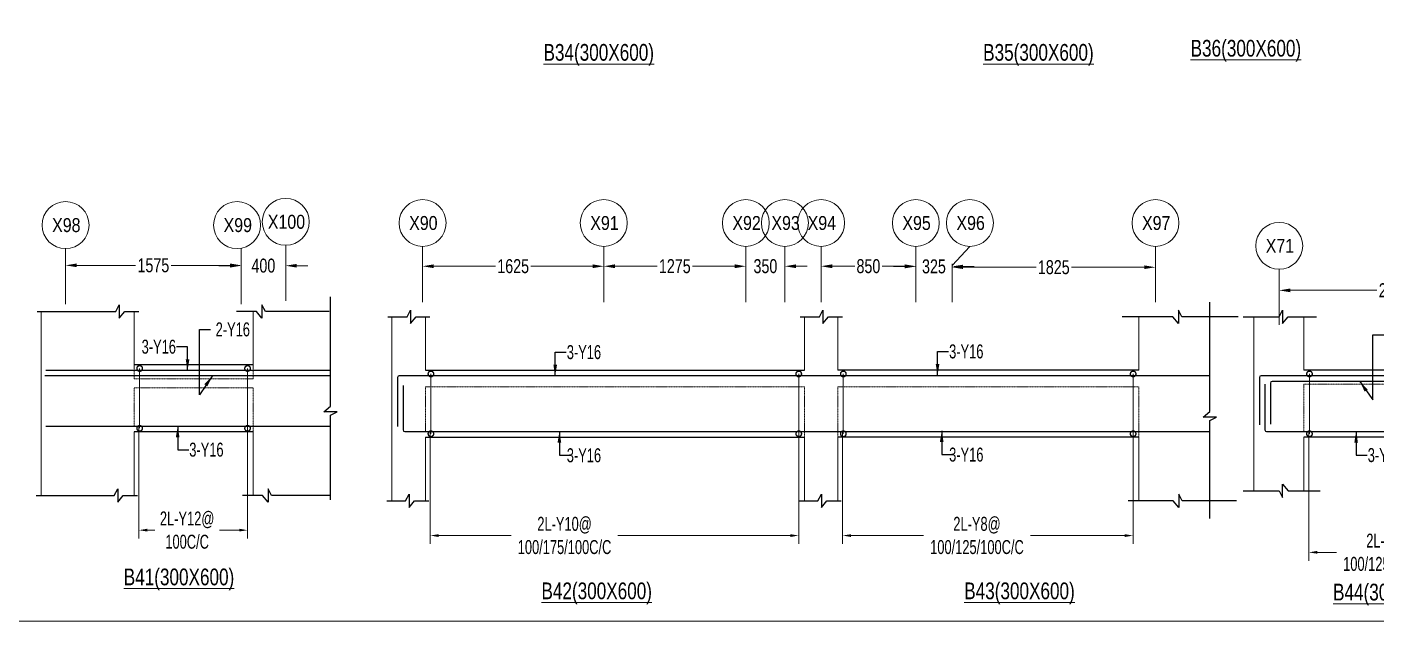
# Model space of a CAD drawing. Header units: millimetres. Extents: x -2697 to 288508, y -1308 to 60928.
# Drawn here: x 10747 to 22850, y 3901 to 9231 of the extents above; entities that cross this region are included whole.
import ezdxf
from ezdxf.enums import TextEntityAlignment as Align

# ---------------------------------------------------------------- set-up
doc = ezdxf.new("R2010")
doc.units = ezdxf.units.MM
doc.header["$LTSCALE"] = 100
for name, pattern in [('ACAD_ISO04W100', [30, 24, -3, 0, -3]), ('CONTINOUS', [0]), ('CONTINU', [0]), ('HIDDEN', [0.375, 0.25, -0.125])]:
    doc.linetypes.add(name, pattern=pattern)
doc.layers.get('Defpoints').update_dxf_attribs({"color": 1, "lineweight": 0})
for name, color, linetype in [('-S-ARROW', 253, 'Continuous'), ('-S-MISC', 8, 'Continuous'), ('-STR-BEAM', 7, 'CONTINU'), ('-STR-REINF', 3, 'Continuous'), ('-STR-TEXT', 6, 'Continuous')]:
    doc.layers.add(name, color=color, linetype=linetype)
for name, color, linetype, lineweight in [('-S-STIRUP', 11, 'Continuous', 9), ('-STR-COLUMN', 5, 'HIDDEN', 13), ('-STR-RF-DIM', 252, 'CONTINOUS', 20), ('A-ANNO-GRID-LINE', 252, 'ACAD_ISO04W100', 20), ('A-ANNO-GRID-TEXT', 13, 'Continuous', 15), ('GRID DIM', 252, 'Continuous', 9), ('SEC TEXT', 9, 'Continuous', 18), ('SLAB LINE', 254, 'HIDDEN', 20)]:
    doc.layers.add(name, color=color, linetype=linetype, lineweight=lineweight)
doc.styles.add('BEAM-LS', font='romans.shx', dxfattribs={"width": 0.8})
doc.styles.add('Dim.s & Anno.(Misc.)', font='ARIALN.TTF')
doc.styles.add('SOBHA', font='swisscl.ttf', dxfattribs={"width": 0.9})
doc.styles.add('sobha.sed', font='swisscl.ttf')
doc.dimstyles.new('S-50', dxfattribs={"dimscale": 50, "dimtxt": 2.5, "dimasz": 2, "dimexe": 0.5, "dimexo": 0.25, "dimgap": 0.25, "dimtad": 0, "dimdec": 0, "dimrnd": 0.0005, "dimzin": 0, "dimdsep": 46, "dimtxsty": 'sobha.sed', "dimblk": 'OBLIQUE', "dimcen": 0.09, "dimclrd": 8, "dimclre": 8, "dimclrt": 6, "dimadec": 0, "dimazin": 0, "dimtfac": 1, "dimtdec": 0, "dimtofl": 0, "dimtmove": 2, "dimatfit": 3, "dimfxl": 0.18, "dimtolj": 1, "dimtzin": 0, "dimlwd": -1, "dimlwe": -1, "dimarcsym": 0})
doc.dimstyles.new('S-DIM50', dxfattribs={"dimscale": 50, "dimtxt": 2.5, "dimasz": 1.5, "dimexe": 1.5, "dimexo": 1, "dimgap": 0.5, "dimtad": 0, "dimdec": 0, "dimzin": 0, "dimdsep": 46, "dimtxsty": 'SOBHA', "dimcen": 0.09, "dimclrd": 256, "dimclre": 256, "dimclrt": 6, "dimadec": 5, "dimazin": 0, "dimtfac": 1, "dimtdec": 0, "dimtofl": 0, "dimtmove": 0, "dimatfit": 3, "dimfxl": 0.18, "dimtolj": 1, "dimtzin": 0, "dimlwd": -1, "dimlwe": -1, "dimarcsym": 0})
doc.dimstyles.new('STIRUP', dxfattribs={"dimscale": 50, "dimtxt": 2.5, "dimasz": 2.2, "dimexe": 0, "dimexo": 0, "dimgap": 0.5, "dimtad": 0, "dimdec": 0, "dimzin": 0, "dimdsep": 46, "dimtxsty": 'BEAM-LS', "dimblk": 'DOTSMALL', "dimcen": 0.09, "dimclrd": 256, "dimclre": 256, "dimclrt": 256, "dimadec": 5, "dimazin": 0, "dimtfac": 1, "dimtdec": 0, "dimtofl": 0, "dimtmove": 0, "dimatfit": 3, "dimldrblk": 'DOTSMALL', "dimfxl": 0, "dimfxlon": 1, "dimtolj": 1, "dimtzin": 0, "dimlwd": -1, "dimlwe": -1, "dimarcsym": 0})

# ---------------------------------------------------------------- blocks, each defined once
blk = doc.blocks.new('_Oblique')
at = {"color": 0, "linetype": 'ByBlock', "lineweight": -2}
blk.add_line((-0.5, -0.5), (0.5, 0.5), dxfattribs=at)
blk = doc.blocks.new('*D89')
at = {"layer": '-STR-RF-DIM', "transparency": 16777216}
for p, q in [((11752, 5650), (11752, 4641)), ((12726, 5642), (12726, 4641)), ((11827, 4716), (11893, 4716)), ((12651, 4716), (12475, 4716))]:
    blk.add_line(p, q, dxfattribs=at)
for points in [[(11827, 4729), (11827, 4704), (11752, 4716)], [(12651, 4729), (12651, 4704), (12726, 4716)]]:
    blk.add_solid(points, dxfattribs=at)
at = {"layer": 'Defpoints', "color": 0, "transparency": 16777216}
for p in [(11752, 5650, 0), (12726, 5642, 0), (12726, 4716)]:
    blk.add_point(p, dxfattribs=at)
at = {"layer": '-STR-RF-DIM', "color": 6, "transparency": 16777216, "insert": (12184, 4716), "char_height": 125, "attachment_point": 5, "style": 'SOBHA'}
blk.add_mtext('\\A1;2L-Y12@\\P100C/C', dxfattribs=at)
blk = doc.blocks.new('_DotSmall')
at = {"color": 0, "linetype": 'ByBlock', "const_width": 0.5}
blk.add_lwpolyline([(-0.0625, 0, 1), (0.0625, 0, 1)], format="xyb", close=True, dxfattribs=at)
blk = doc.blocks.new('*D90')
at = {"layer": '-S-STIRUP', "ltscale": 100, "transparency": 16777216}
blk.add_line((11758, 5630), (11758, 6167), dxfattribs=at)
at = {"layer": 'Defpoints', "color": 0, "linetype": 'CONTINU', "ltscale": 100, "transparency": 16777216}
for p in [(11758, 6167), (11758, 6167), (11758, 5630)]:
    blk.add_point(p, dxfattribs=at)
at = {"layer": '-S-STIRUP', "linetype": 'CONTINU', "ltscale": 100, "transparency": 16777216, "xscale": 100, "yscale": 100, "zscale": 100}
for p, rotation in [((11758, 6167), 90), ((11758, 5630), 270)]:
    blk.add_blockref('_DotSmall', p, dxfattribs=dict(at, rotation=rotation))
blk = doc.blocks.new('*D91')
at = {"layer": '-S-STIRUP', "ltscale": 100, "transparency": 16777216}
blk.add_line((12726, 5630), (12726, 6167), dxfattribs=at)
at = {"layer": 'Defpoints', "color": 0, "linetype": 'CONTINU', "ltscale": 100, "transparency": 16777216}
for p in [(12726, 6167), (12726, 6167), (12726, 5630)]:
    blk.add_point(p, dxfattribs=at)
at = {"layer": '-S-STIRUP', "linetype": 'CONTINU', "ltscale": 100, "transparency": 16777216, "xscale": 100, "yscale": 100, "zscale": 100}
for p, rotation in [((12726, 6167), 90), ((12726, 5630), 270)]:
    blk.add_blockref('_DotSmall', p, dxfattribs=dict(at, rotation=rotation))
blk = doc.blocks.new('A-SYMB_Grid')
blk.add_circle((0, 0), 4.21)
at = {"style": 'Dim.s & Anno.(Misc.)'}
blk.add_attdef('GRID', text='', height=3, dxfattribs=at).set_placement((0, 0), align=Align.MIDDLE_CENTER)
blk = doc.blocks.new('*D130')
at = {"layer": 'Defpoints', "color": 0, "transparency": 16777216}
for p in [(11093, 7135, 0), (12668, 7135, 0), (12668, 7092)]:
    blk.add_point(p, dxfattribs=at)
at = {"layer": 'GRID DIM', "transparency": 16777216}
for p, q in [((11093, 7122), (11093, 7067)), ((11193, 7092), (11722, 7092)), ((12568, 7092), (12040, 7092)), ((12668, 7122), (12668, 7067))]:
    blk.add_line(p, q, dxfattribs=at)
for points in [[(11193, 7109), (11193, 7076), (11093, 7092)], [(12568, 7109), (12568, 7076), (12668, 7092)]]:
    blk.add_solid(points, dxfattribs=at)
at = {"layer": 'GRID DIM', "color": 13, "transparency": 16777216, "insert": (11881, 7092), "char_height": 125, "attachment_point": 5, "style": 'sobha.sed'}
blk.add_mtext('\\A1;1575', dxfattribs=at)
blk = doc.blocks.new('*D131')
at = {"layer": 'Defpoints', "color": 0, "transparency": 16777216}
for p in [(12668, 7092), (13068, 7092, 0), (13068, 7089)]:
    blk.add_point(p, dxfattribs=at)
at = {"layer": 'GRID DIM', "transparency": 16777216}
for p, q in [((12568, 7089), (12468, 7089)), ((12668, 7080), (12668, 7064)), ((13068, 7080), (13068, 7064)), ((13168, 7089), (13268, 7089))]:
    blk.add_line(p, q, dxfattribs=at)
for points in [[(12568, 7105), (12568, 7072), (12668, 7089)], [(13168, 7105), (13168, 7072), (13068, 7089)]]:
    blk.add_solid(points, dxfattribs=at)
at = {"layer": 'GRID DIM', "color": 13, "transparency": 16777216, "insert": (12868, 7089), "char_height": 125, "attachment_point": 5, "style": 'sobha.sed'}
blk.add_mtext('\\A1;400', dxfattribs=at)
blk = doc.blocks.new('*D136')
at = {"layer": '-STR-RF-DIM', "transparency": 16777216}
for p, q in [((22247, 5601), (22247, 4442)), ((23953, 5593), (23953, 4442)), ((22322, 4517), (22496, 4517)), ((23878, 4517), (23454, 4517))]:
    blk.add_line(p, q, dxfattribs=at)
for points in [[(22322, 4530), (22322, 4505), (22247, 4517)], [(23878, 4530), (23878, 4505), (23953, 4517)]]:
    blk.add_solid(points, dxfattribs=at)
at = {"layer": 'Defpoints', "color": 0, "transparency": 16777216}
for p in [(22247, 5601, 0), (23953, 5593, 0), (23953, 4517)]:
    blk.add_point(p, dxfattribs=at)
at = {"layer": '-STR-RF-DIM', "color": 6, "transparency": 16777216, "insert": (22975, 4517), "char_height": 125, "attachment_point": 5, "style": 'SOBHA'}
blk.add_mtext('\\A1;2L-Y8@\\P100/125/100C/C', dxfattribs=at)
blk = doc.blocks.new('*D137')
at = {"layer": '-S-STIRUP', "ltscale": 100, "transparency": 16777216}
blk.add_line((22253, 5581), (22253, 6118), dxfattribs=at)
at = {"layer": 'Defpoints', "color": 0, "linetype": 'CONTINU', "ltscale": 100, "transparency": 16777216}
for p in [(22253, 6118), (22253, 6118), (22253, 5581)]:
    blk.add_point(p, dxfattribs=at)
at = {"layer": '-S-STIRUP', "linetype": 'CONTINU', "ltscale": 100, "transparency": 16777216, "xscale": 100, "yscale": 100, "zscale": 100}
for p, rotation in [((22253, 6118), 90), ((22253, 5581), 270)]:
    blk.add_blockref('_DotSmall', p, dxfattribs=dict(at, rotation=rotation))
blk = doc.blocks.new('*D139')
at = {"layer": 'Defpoints', "color": 0, "transparency": 16777216}
for p in [(21981, 6916, 0), (24053, 6916, 0), (24053, 6868)]:
    blk.add_point(p, dxfattribs=at)
at = {"layer": 'GRID DIM', "transparency": 16777216}
for p, q in [((21981, 6903), (21981, 6843)), ((24053, 6903), (24053, 6843)), ((22081, 6868), (22856, 6868)), ((23953, 6868), (23178, 6868))]:
    blk.add_line(p, q, dxfattribs=at)
for points in [[(22081, 6884), (22081, 6851), (21981, 6868)], [(23953, 6884), (23953, 6851), (24053, 6868)]]:
    blk.add_solid(points, dxfattribs=at)
at = {"layer": 'GRID DIM', "color": 13, "transparency": 16777216, "insert": (23017, 6868), "char_height": 125, "attachment_point": 5, "style": 'sobha.sed'}
blk.add_mtext('\\A1;2070', dxfattribs=at)
blk = doc.blocks.new('*D402')
at = {"layer": '-STR-RF-DIM', "transparency": 16777216}
for p, q in [((18065, 5601), (18065, 4593)), ((20671, 5593), (20671, 4593)), ((18140, 4668), (18791, 4668)), ((20596, 4668), (19749, 4668))]:
    blk.add_line(p, q, dxfattribs=at)
for points in [[(18140, 4680), (18140, 4655), (18065, 4668)], [(20596, 4680), (20596, 4655), (20671, 4668)]]:
    blk.add_solid(points, dxfattribs=at)
at = {"layer": 'Defpoints', "color": 0, "transparency": 16777216}
for p in [(18065, 5601, 0), (20671, 5593, 0), (20671, 4668)]:
    blk.add_point(p, dxfattribs=at)
at = {"layer": '-STR-RF-DIM', "color": 6, "transparency": 16777216, "insert": (19270, 4668), "char_height": 125, "width": 947.77, "attachment_point": 5, "style": 'SOBHA'}
blk.add_mtext('\\A1;2L-Y8@\\P100/125/100C/C', dxfattribs=at)
blk = doc.blocks.new('*D403')
at = {"layer": '-S-STIRUP', "ltscale": 100, "transparency": 16777216}
blk.add_line((18071, 5581), (18071, 6118), dxfattribs=at)
at = {"layer": 'Defpoints', "color": 0, "linetype": 'CONTINU', "ltscale": 100, "transparency": 16777216}
for p in [(18071, 6118), (18071, 6118), (18071, 5581)]:
    blk.add_point(p, dxfattribs=at)
at = {"layer": '-S-STIRUP', "linetype": 'CONTINU', "ltscale": 100, "transparency": 16777216, "xscale": 100, "yscale": 100, "zscale": 100}
for p, rotation in [((18071, 6118), 90), ((18071, 5581), 270)]:
    blk.add_blockref('_DotSmall', p, dxfattribs=dict(at, rotation=rotation))
blk = doc.blocks.new('*D404')
at = {"layer": '-S-STIRUP', "ltscale": 100, "transparency": 16777216}
blk.add_line((20671, 5581), (20671, 6118), dxfattribs=at)
at = {"layer": 'Defpoints', "color": 0, "linetype": 'CONTINU', "ltscale": 100, "transparency": 16777216}
for p in [(20671, 6118), (20671, 6118), (20671, 5581)]:
    blk.add_point(p, dxfattribs=at)
at = {"layer": '-S-STIRUP', "linetype": 'CONTINU', "ltscale": 100, "transparency": 16777216, "xscale": 100, "yscale": 100, "zscale": 100}
for p, rotation in [((20671, 6118), 90), ((20671, 5581), 270)]:
    blk.add_blockref('_DotSmall', p, dxfattribs=dict(at, rotation=rotation))
blk = doc.blocks.new('*D223')
at = {"layer": 'Defpoints', "color": 0, "transparency": 16777216}
for p in [(17871, 7064, 0), (18721, 7084), (18721, 7064, 0)]:
    blk.add_point(p, dxfattribs=at)
at = {"layer": 'GRID DIM', "transparency": 16777216}
for p, q in [((17871, 7077), (17871, 7109)), ((17971, 7084), (18175, 7084)), ((18621, 7084), (18418, 7084)), ((18721, 7077), (18721, 7109))]:
    blk.add_line(p, q, dxfattribs=at)
for points in [[(17971, 7101), (17971, 7067), (17871, 7084)], [(18621, 7101), (18621, 7067), (18721, 7084)]]:
    blk.add_solid(points, dxfattribs=at)
at = {"layer": 'GRID DIM', "color": 13, "transparency": 16777216, "insert": (18296, 7084), "char_height": 125, "attachment_point": 5, "style": 'sobha.sed'}
blk.add_mtext('\\A1;850', dxfattribs=at)
blk = doc.blocks.new('*D224')
at = {"layer": 'Defpoints', "color": 0, "transparency": 16777216}
for p in [(18721, 7064, 0), (19046, 7082), (19046, 7064, 0)]:
    blk.add_point(p, dxfattribs=at)
at = {"layer": 'GRID DIM', "transparency": 16777216}
for p, q in [((18621, 7082), (18521, 7082)), ((18721, 7077), (18721, 7107)), ((19046, 7077), (19046, 7107)), ((19146, 7082), (19246, 7082))]:
    blk.add_line(p, q, dxfattribs=at)
for points in [[(18621, 7098), (18621, 7065), (18721, 7082)], [(19146, 7098), (19146, 7065), (19046, 7082)]]:
    blk.add_solid(points, dxfattribs=at)
at = {"layer": 'GRID DIM', "color": 13, "transparency": 16777216, "insert": (18884, 7082), "char_height": 125, "attachment_point": 5, "style": 'sobha.sed'}
blk.add_mtext('\\A1;325', dxfattribs=at)
blk = doc.blocks.new('*D225')
at = {"layer": 'Defpoints', "color": 0, "transparency": 16777216}
for p in [(19046, 7064, 0), (20871, 7075), (20871, 7064, 0)]:
    blk.add_point(p, dxfattribs=at)
at = {"layer": 'GRID DIM', "transparency": 16777216}
for p, q in [((19046, 7077), (19046, 7100)), ((19146, 7075), (19800, 7075)), ((20771, 7075), (20118, 7075)), ((20871, 7077), (20871, 7100))]:
    blk.add_line(p, q, dxfattribs=at)
for points in [[(19146, 7092), (19146, 7059), (19046, 7075)], [(20771, 7092), (20771, 7059), (20871, 7075)]]:
    blk.add_solid(points, dxfattribs=at)
at = {"layer": 'GRID DIM', "color": 13, "transparency": 16777216, "insert": (19959, 7075), "char_height": 125, "attachment_point": 5, "style": 'sobha.sed'}
blk.add_mtext('\\A1;1825', dxfattribs=at)
blk = doc.blocks.new('*D428')
at = {"layer": '-S-STIRUP', "ltscale": 100, "transparency": 16777216}
blk.add_line((14371, 5581), (14371, 6118), dxfattribs=at)
at = {"layer": 'Defpoints', "color": 0, "linetype": 'CONTINU', "ltscale": 100, "transparency": 16777216}
for p in [(14371, 6118), (14371, 6118), (14371, 5581)]:
    blk.add_point(p, dxfattribs=at)
at = {"layer": '-S-STIRUP', "linetype": 'CONTINU', "ltscale": 100, "transparency": 16777216, "xscale": 100, "yscale": 100, "zscale": 100}
for p, rotation in [((14371, 6118), 90), ((14371, 5581), 270)]:
    blk.add_blockref('_DotSmall', p, dxfattribs=dict(at, rotation=rotation))
blk = doc.blocks.new('*D429')
at = {"layer": '-S-STIRUP', "ltscale": 100, "transparency": 16777216}
blk.add_line((17671, 5581), (17671, 6118), dxfattribs=at)
at = {"layer": 'Defpoints', "color": 0, "linetype": 'CONTINU', "ltscale": 100, "transparency": 16777216}
for p in [(17671, 6118), (17671, 6118), (17671, 5581)]:
    blk.add_point(p, dxfattribs=at)
at = {"layer": '-S-STIRUP', "linetype": 'CONTINU', "ltscale": 100, "transparency": 16777216, "xscale": 100, "yscale": 100, "zscale": 100}
for p, rotation in [((17671, 6118), 90), ((17671, 5581), 270)]:
    blk.add_blockref('_DotSmall', p, dxfattribs=dict(at, rotation=rotation))
blk = doc.blocks.new('*D430')
at = {"layer": '-STR-RF-DIM', "transparency": 16777216}
for p, q in [((14365, 5601), (14365, 4593)), ((17671, 5593), (17671, 4593)), ((14440, 4668), (15091, 4668)), ((17596, 4668), (16049, 4668))]:
    blk.add_line(p, q, dxfattribs=at)
for points in [[(14440, 4680), (14440, 4655), (14365, 4668)], [(17596, 4680), (17596, 4655), (17671, 4668)]]:
    blk.add_solid(points, dxfattribs=at)
at = {"layer": 'Defpoints', "color": 0, "transparency": 16777216}
for p in [(14365, 5601, 0), (17671, 5593, 0), (17671, 4668)]:
    blk.add_point(p, dxfattribs=at)
at = {"layer": '-STR-RF-DIM', "color": 6, "transparency": 16777216, "insert": (15570, 4668), "char_height": 125, "attachment_point": 5, "style": 'SOBHA'}
blk.add_mtext('\\A1;2L-Y10@\\P100/175/100C/C', dxfattribs=at)
blk = doc.blocks.new('*D431')
at = {"layer": 'Defpoints', "color": 0, "transparency": 16777216}
for p in [(14297, 7064, 0), (15922, 7084), (15922, 7012, 0)]:
    blk.add_point(p, dxfattribs=at)
at = {"layer": 'GRID DIM', "transparency": 16777216}
for p, q in [((14297, 7077), (14297, 7109)), ((14397, 7084), (14950, 7084)), ((15822, 7084), (15268, 7084)), ((15922, 7024), (15922, 7109))]:
    blk.add_line(p, q, dxfattribs=at)
for points in [[(14397, 7101), (14397, 7067), (14297, 7084)], [(15822, 7101), (15822, 7067), (15922, 7084)]]:
    blk.add_solid(points, dxfattribs=at)
at = {"layer": 'GRID DIM', "color": 13, "transparency": 16777216, "insert": (15109, 7084), "char_height": 125, "attachment_point": 5, "style": 'sobha.sed'}
blk.add_mtext('\\A1;1625', dxfattribs=at)
blk = doc.blocks.new('*D432')
at = {"layer": 'Defpoints', "color": 0, "transparency": 16777216}
for p in [(15922, 7064, 0), (17197, 7084), (17197, 6955, 0)]:
    blk.add_point(p, dxfattribs=at)
at = {"layer": 'GRID DIM', "transparency": 16777216}
for p, q in [((15922, 7077), (15922, 7109)), ((16022, 7084), (16400, 7084)), ((17097, 7084), (16718, 7084)), ((17197, 6968), (17197, 7109))]:
    blk.add_line(p, q, dxfattribs=at)
for points in [[(16022, 7101), (16022, 7067), (15922, 7084)], [(17097, 7101), (17097, 7067), (17197, 7084)]]:
    blk.add_solid(points, dxfattribs=at)
at = {"layer": 'GRID DIM', "color": 13, "transparency": 16777216, "insert": (16559, 7084), "char_height": 125, "attachment_point": 5, "style": 'sobha.sed'}
blk.add_mtext('\\A1;1275', dxfattribs=at)
blk = doc.blocks.new('*D433')
at = {"layer": 'Defpoints', "color": 0, "transparency": 16777216}
for p in [(17197, 7064, 0), (17547, 7084), (17547, 7012, 0)]:
    blk.add_point(p, dxfattribs=at)
at = {"layer": 'GRID DIM', "transparency": 16777216}
for p, q in [((17097, 7084), (16997, 7084)), ((17197, 7077), (17197, 7109)), ((17547, 7024), (17547, 7109)), ((17647, 7084), (17747, 7084))]:
    blk.add_line(p, q, dxfattribs=at)
for points in [[(17097, 7101), (17097, 7067), (17197, 7084)], [(17647, 7101), (17647, 7067), (17547, 7084)]]:
    blk.add_solid(points, dxfattribs=at)
at = {"layer": 'GRID DIM', "color": 13, "transparency": 16777216, "insert": (17372, 7084), "char_height": 125, "attachment_point": 5, "style": 'sobha.sed'}
blk.add_mtext('\\A1;350', dxfattribs=at)

msp = doc.modelspace()

# ---------------------------------------------------------------- linework, layer by layer
at = {"layer": '-S-MISC', "linetype": 'ByBlock', "ltscale": 1000, "elevation": 0}
for points in [[(13471.28, 4989.54), (13471.28, 5748), (13530.94, 5778.86), (13410.78, 5778.86), (13471.28, 5828.72), (13471.28, 6809.82)], [(10838.35, 6678.74), (11543.77, 6678.74), (11574.64, 6738.4), (11574.64, 6618.23), (11624.49, 6678.74), (11749.44, 6678.74)], [(13456.93, 6678.74), (12886.3, 6678.74), (12855.43, 6738.4), (12855.43, 6618.23), (12805.58, 6678.74), (12627.89, 6678.74)], [(13984.31, 6630.05), (14157.01, 6630.05), (14187.87, 6689.7), (14187.87, 6569.54), (14237.73, 6630.05), (14362.68, 6630.05)], [(17684.26, 6630.05), (17856.96, 6630.05), (17887.82, 6689.7), (17887.82, 6569.54), (17937.68, 6630.05), (18062.63, 6630.05)], [(21614.24, 6630.05), (21108.17, 6630.05), (21077.3, 6689.7), (21077.3, 6569.54), (21027.45, 6630.05), (20573.75, 6630.05)], [(21360.15, 4819.76), (21360.15, 5699.3), (21419.81, 5730.17), (21299.64, 5730.17), (21360.15, 5780.02), (21360.15, 6761.13)], [(21659.38, 6630.05), (21980.99, 6630.05), (22011.85, 6689.7), (22011.85, 6569.54), (22061.71, 6630.05), (22315.94, 6630.05)], [(10828.37, 5028.74), (11530.45, 5028.74), (11561.31, 5088.4), (11561.31, 4968.23), (11611.16, 5028.74), (11739.44, 5028.74)], [(13461.19, 5028.74), (12941.1, 5028.74), (12910.23, 5088.4), (12910.23, 4968.23), (12860.38, 5028.74), (12679.7, 5028.74)], [(21659.38, 5069.14), (21980.99, 5069.14), (22011.85, 5009.48), (22011.85, 5129.64), (22061.71, 5069.14), (22349.94, 5069.14)], [(13974.33, 4980.05), (14143.68, 4980.05), (14174.55, 5039.7), (14174.55, 4919.54), (14224.4, 4980.05), (14352.68, 4980.05)], [(17674.28, 4980.05), (17843.63, 4980.05), (17874.5, 5039.7), (17874.5, 4919.54), (17924.35, 4980.05), (18052.63, 4980.05)], [(21599.05, 4980.05), (21111.96, 4980.05), (21081.09, 5039.7), (21081.09, 4919.54), (21031.24, 4980.05), (20625.57, 4980.05)]]:
    msp.add_lwpolyline(points, dxfattribs=at)
at = {"layer": '-STR-BEAM'}
for p, q in [((12775.55, 6199.64, 0), (11708.32, 6199.64, 0)), ((14321.51, 6150.95, 0), (17721.46, 6150.95, 0)), ((20721.41, 6150.95, 0), (18021.51, 6150.95, 0)), ((24003.19, 6150.95), (22203.19, 6150.95, 0)), ((12775.55, 5599.64, 0), (11708.32, 5599.64, 0)), ((14321.51, 5550.95, 0), (17721.46, 5550.95, 0)), ((20721.41, 5550.95, 0), (18021.51, 5550.95, 0)), ((24003.19, 5550.95), (22203.19, 5550.95, 0))]:
    msp.add_line(p, q, dxfattribs=at)
at = {"layer": '-STR-COLUMN', "linetype": 'Continuous', "ltscale": 10}
for p, q in [((10875.55, 6678.74, 0), (10875.55, 5028.74, 0)), ((11708.32, 6678.74, 0), (11708.32, 6199.64, 0)), ((12775.55, 6678.74, 0), (12775.55, 6199.64, 0)), ((14021.51, 6630.05, 0), (14021.51, 4980.05, 0)), ((14321.56, 6630.05), (14321.56, 6150.95)), ((17721.46, 6630.05, 0), (17721.46, 6150.95, 0)), ((18021.51, 6630.05, 0), (18021.51, 6150.95, 0)), ((20721.41, 6630.05, 0), (20721.41, 6150.95, 0)), ((21753.19, 6630.05, 0), (21753.19, 5069.14, 0)), ((22203.19, 6630.05), (22203.19, 6150.95)), ((11708.32, 5599.64, 0), (11708.32, 5028.74, 0)), ((12775.55, 5599.64, 0), (12775.55, 5028.74, 0)), ((14321.56, 5550.95), (14321.56, 4980.05)), ((17721.46, 5550.95, 0), (17721.46, 4980.05, 0)), ((18021.51, 5550.95, 0), (18021.51, 4980.05, 0)), ((20721.41, 5550.95, 0), (20721.41, 4980.05, 0)), ((22203.19, 5550.95), (22203.19, 5069.14)), ((22203.19, 5069.14), (22203.19, 5548.23))]:
    msp.add_line(p, q, dxfattribs=at)
at = {"layer": '-STR-REINF', "ltscale": 10}
for p, q in [((13471.28, 6099.64, 0), (10907.09, 6099.64, 0)), ((13471.28, 6149.64, 0), (10915.62, 6149.64, 0)), ((14071.46, 6085.95, 0), (14071.46, 5646.57, 0)), ((21360.15, 6100.95, 0), (14086.46, 6100.95, 0)), ((21803.19, 6085.95, 0), (21803.19, 5660.57, 0)), ((24711.93, 6100.95, 0), (21818.19, 6100.95, 0)), ((14121.46, 6012.85, 0), (14121.46, 5615.95, 0)), ((21853.19, 6025.22, 0), (21853.19, 5615.95, 0)), ((21903.19, 6035.95, 0), (21903.19, 5667.36, 0)), ((24603.55, 6050.95, 0), (21918.19, 6050.95, 0)), ((10915.62, 5649.64, 0), (13471.28, 5649.64, 0)), ((14136.46, 5600.95, 0), (21360.15, 5600.95, 0)), ((21868.19, 5600.95, 0), (24711.93, 5600.95, 0))]:
    msp.add_line(p, q, dxfattribs=at)
for centre in [(14086.46, 6085.95, 0), (21818.19, 6085.95, 0)]:
    msp.add_arc(centre, 15, 90, 180, dxfattribs=at)
at = {"layer": '-STR-REINF', "ltscale": 10, "extrusion": (4.70428e-09, 3.11228e-07, 1)}
msp.add_arc((21918.19, 6035.95, 0), 15, 90, 180, dxfattribs=at)
at = {"layer": '-STR-REINF', "ltscale": 10, "extrusion": (-5.4182e-08, -3.78616e-09, 1)}
for centre in [(14136.46, 5615.95, 0), (21868.19, 5615.95, 0)]:
    msp.add_arc(centre, 15, 180, 270, dxfattribs=at)
at = {"layer": 'A-ANNO-GRID-LINE', "ltscale": 40}
for p, q in [((13068.36, 7272.2, 0), (13068.36, 6773.36, 0)), ((11093.36, 7242.52, 0), (11093.36, 6743.68, 0)), ((12668.36, 7242.52, 0), (12668.36, 6743.68, 0)), ((14296.54, 7261.41, 0), (14296.54, 6762.57, 0)), ((15921.54, 7261.41, 0), (15921.54, 6762.57, 0)), ((17196.54, 7261.41, 0), (17196.54, 6762.57, 0)), ((17546.54, 7261.41, 0), (17546.54, 6762.57, 0)), ((17871.49, 7261.41, 0), (17871.49, 6762.57, 0)), ((18721.49, 7261.41, 0), (18721.49, 6762.57, 0)), ((19046.49, 7090.51, 0), (19206.53, 7261.41, 0)), ((20871.49, 7261.41, 0), (20871.49, 6762.57, 0)), ((19046.49, 7090.51, 0), (19046.49, 6762.57, 0)), ((21981.39, 7056.49, 0), (21981.39, 6557.65, 0))]:
    msp.add_line(p, q, dxfattribs=at)
at = {"layer": 'Defpoints', "color": 8}
msp.add_lwpolyline([(-2696.85, 31070.56), (32364.23, 31070.56), (32364.23, 3901.12), (-2696.85, 3901.12)], close=True, dxfattribs=at)
at = {"layer": 'Defpoints', "color": 1}
msp.add_lwpolyline([(-2696.85, 31070.56), (32364.23, 31070.56), (32364.23, 3901.12), (-2696.85, 3901.12)], close=True, dxfattribs=at)
at = {"layer": 'SLAB LINE', "color": 9, "linetype": 'HIDDEN', "ltscale": 0.1}
for p, q in [((11708.32, 6199.64, 0), (11708.32, 6074.64, 0)), ((12775.55, 6199.64, 0), (12775.55, 6074.64, 0)), ((11708.32, 6074.64, 0), (12775.55, 6074.64, 0)), ((11708.32, 5994.64, 0), (11708.32, 5649.64, 0)), ((11708.32, 5994.64, 0), (12775.55, 5994.64, 0)), ((12775.55, 5994.64, 0), (12775.55, 5599.64, 0)), ((14321.56, 6001.2, 0), (14321.56, 5600.95)), ((14321.56, 6001.2, 0), (17721.46, 6001.2, 0)), ((17721.46, 6001.2, 0), (17721.46, 5550.95, 0)), ((18021.51, 6001.2, 0), (18021.51, 5550.95, 0)), ((18021.51, 6001.2, 0), (20721.41, 6001.2, 0)), ((20721.41, 6001.2, 0), (20721.41, 5550.95, 0)), ((22203.19, 6026.2, 0), (22203.19, 5600.95)), ((22203.19, 6026.2, 0), (24003.19, 6026.2, 0))]:
    msp.add_line(p, q, dxfattribs=at)

# ---------------------------------------------------------------- block references
at = {"layer": 'A-ANNO-GRID-TEXT'}
ref = msp.add_blockref('A-SYMB_Grid', (11093.36, 7453.15, 0), dxfattribs=dict(at, xscale=-50, yscale=50, zscale=50))
ref.add_attrib('GRID', 'X98', dxfattribs={"layer": '0', "height": 125, "style": 'Dim.s & Anno.(Misc.)'}).set_placement((11100.01, 7453.15, 0), align=Align.MIDDLE_CENTER)
ref = msp.add_blockref('A-SYMB_Grid', (12631.77, 7453.15, 0), dxfattribs=dict(at, xscale=-50, yscale=50, zscale=50))
ref.add_attrib('GRID', 'X99', dxfattribs={"layer": '0', "height": 125, "style": 'Dim.s & Anno.(Misc.)'}).set_placement((12638.42, 7453.15, 0), align=Align.MIDDLE_CENTER)
ref = msp.add_blockref('A-SYMB_Grid', (13068.36, 7482.83, 0), dxfattribs=dict(at, xscale=-50, yscale=50, zscale=50))
ref.add_attrib('GRID', 'X100', dxfattribs={"layer": '0', "height": 125, "style": 'Dim.s & Anno.(Misc.)'}).set_placement((13075.01, 7482.83, 0), align=Align.MIDDLE_CENTER)
ref = msp.add_blockref('A-SYMB_Grid', (14296.54, 7472.04, 0), dxfattribs=dict(at, xscale=-50, yscale=50, zscale=50))
ref.add_attrib('GRID', 'X90', dxfattribs={"layer": '0', "height": 125, "style": 'Dim.s & Anno.(Misc.)'}).set_placement((14303.2, 7472.04, 0), align=Align.MIDDLE_CENTER)
ref = msp.add_blockref('A-SYMB_Grid', (15921.54, 7472.04, 0), dxfattribs=dict(at, xscale=-50, yscale=50, zscale=50))
ref.add_attrib('GRID', 'X91', dxfattribs={"layer": '0', "height": 125, "style": 'Dim.s & Anno.(Misc.)'}).set_placement((15928.2, 7472.04, 0), align=Align.MIDDLE_CENTER)
ref = msp.add_blockref('A-SYMB_Grid', (17196.54, 7472.04, 0), dxfattribs=dict(at, xscale=-50, yscale=50, zscale=50))
ref.add_attrib('GRID', 'X92', dxfattribs={"layer": '0', "height": 125, "style": 'Dim.s & Anno.(Misc.)'}).set_placement((17203.2, 7472.04, 0), align=Align.MIDDLE_CENTER)
ref = msp.add_blockref('A-SYMB_Grid', (17546.54, 7472.04, 0), dxfattribs=dict(at, xscale=-50, yscale=50, zscale=50))
ref.add_attrib('GRID', 'X93', dxfattribs={"layer": '0', "height": 125, "style": 'Dim.s & Anno.(Misc.)'}).set_placement((17553.2, 7472.04, 0), align=Align.MIDDLE_CENTER)
ref = msp.add_blockref('A-SYMB_Grid', (17871.49, 7472.04, 0), dxfattribs=dict(at, xscale=-50, yscale=50, zscale=50))
ref.add_attrib('GRID', 'X94', dxfattribs={"layer": '0', "height": 125, "style": 'Dim.s & Anno.(Misc.)'}).set_placement((17878.15, 7472.04, 0), align=Align.MIDDLE_CENTER)
ref = msp.add_blockref('A-SYMB_Grid', (18721.49, 7472.04, 0), dxfattribs=dict(at, xscale=-50, yscale=50, zscale=50))
ref.add_attrib('GRID', 'X95', dxfattribs={"layer": '0', "height": 125, "style": 'Dim.s & Anno.(Misc.)'}).set_placement((18728.15, 7472.04, 0), align=Align.MIDDLE_CENTER)
ref = msp.add_blockref('A-SYMB_Grid', (19206.53, 7472.04, 0), dxfattribs=dict(at, xscale=-50, yscale=50, zscale=50))
ref.add_attrib('GRID', 'X96', dxfattribs={"layer": '0', "height": 125, "style": 'Dim.s & Anno.(Misc.)'}).set_placement((19213.18, 7472.04, 0), align=Align.MIDDLE_CENTER)
ref = msp.add_blockref('A-SYMB_Grid', (20871.49, 7472.04, 0), dxfattribs=dict(at, xscale=-50, yscale=50, zscale=50))
ref.add_attrib('GRID', 'X97', dxfattribs={"layer": '0', "height": 125, "style": 'Dim.s & Anno.(Misc.)'}).set_placement((20878.15, 7472.04, 0), align=Align.MIDDLE_CENTER)
ref = msp.add_blockref('A-SYMB_Grid', (21981.39, 7267.12, 0), dxfattribs=dict(at, xscale=-50, yscale=50, zscale=50))
ref.add_attrib('GRID', 'X71', dxfattribs={"layer": '0', "height": 125, "style": 'Dim.s & Anno.(Misc.)'}).set_placement((21988.04, 7267.12, 0), align=Align.MIDDLE_CENTER)

# ---------------------------------------------------------------- texts
at = {"layer": '-STR-TEXT', "color": 6, "char_height": 125, "style": 'SOBHA'}
for s, insert, attachment_point in [('\\A1;2-Y16', (12439.8, 6453.33, 0), 7), ('\\A1;3-Y16', (12083.58, 6424.92, 0), 3), ('\\A1;3-Y16', (15590.07, 6376.22, 0), 1), ('\\A1;3-Y16', (19020.22, 6382.43, 0), 1), ('\\A1;3-Y16', (12203.13, 5374.37, 0), 7), ('\\A1;3-Y16', (15590.07, 5450.68, 0), 1), ('\\A1;3-Y16', (19020.22, 5456.89, 0), 1), ('\\A1;3-Y16', (22775.61, 5325.68, 0), 7)]:
    msp.add_mtext(s, dxfattribs=dict(at, insert=insert, attachment_point=attachment_point))
at = {"layer": 'SEC TEXT', "color": 1, "linetype": 'ByBlock', "style": 'sobha.sed'}
for s, rotation, p in [('%%UB34(300X600)', 0.010721, (15381.1, 8927.85, 0)), ('%%UB35(300X600)', 0.010721, (19325.41, 8927.85, 0)), ('%%UB36(300X600)', 0.010721, (21186.79, 8964.87, 0)), ('%%UB41(300X600)', 359.989279, (11615.22, 4221.67)), ('%%UB42(300X600)', 359.989279, (15362.59, 4096.82, 0)), ('%%UB43(300X600)', 359.989279, (19155.59, 4096.82, 0)), ('%%UB44(300X600)', 359.989279, (22464.47, 4085.74, 0))]:
    msp.add_text(s, height=150, rotation=rotation, dxfattribs=at).set_placement(p)

# ---------------------------------------------------------------- dimensions: what is measured, and where the dimension line sits
at = {"layer": '-S-STIRUP', "linetype": 'CONTINU', "ltscale": 100}
for base, p1, p2, picture, middle in [((11758.08, 6166.64, 178586.59), (11758.08, 5629.93, 178586.59), (11758.08, 6166.64, 178586.59), '*D90', (11758.08, 5898.29, 178586.59)), ((12725.55, 6166.64, 0), (12725.55, 5629.93, 0), (12725.55, 6166.64, 0), '*D91', (12725.55, 5898.29, 0)), ((14371.31, 6117.95, 178586.59), (14371.31, 5581.23, 178586.59), (14371.31, 6117.95, 178586.59), '*D428', (14371.31, 5849.59, 178586.59)), ((17671.46, 6117.95, 0), (17671.46, 5581.23, 0), (17671.46, 6117.95, 0), '*D429', (17671.46, 5849.59, 0)), ((18071.26, 6117.95, 178586.59), (18071.26, 5581.23, 178586.59), (18071.26, 6117.95, 178586.59), '*D403', (18071.26, 5849.59, 178586.59)), ((20671.41, 6117.95, 0), (20671.41, 5581.23, 0), (20671.41, 6117.95, 0), '*D404', (20671.41, 5849.59, 0)), ((22252.94, 6117.95, 178586.59), (22252.94, 5581.23, 178586.59), (22252.94, 6117.95, 178586.59), '*D137', (22252.94, 5849.59, 178586.59))]:
    dim = msp.add_linear_dim(base=base, p1=p1, p2=p2, angle=90, text=' ', dimstyle='STIRUP', override={"dimasz": 2}, dxfattribs=at)
    dim.commit()
    dim.dimension.update_dxf_attribs({"geometry": picture, "text_midpoint": middle})
at = {"layer": '-STR-RF-DIM'}
for base, p1, p2, text, picture, middle in [((12725.55, 4716.38), (11751.83, 5649.64, 0), (12725.55, 5641.64, 0), '2L-Y12@\\P100C/C', '*D89', (12183.94, 4716.38)), ((17671.46, 4667.68, 0), (14365.06, 5600.95, 0), (17671.46, 5592.95, 0), '2L-Y10@\\P100/175/100C/C', '*D430', (15570.28, 4667.68, 0)), ((20671.41, 4667.68, 0), (18065.01, 5600.95, 0), (20671.41, 5592.95, 0), '2L-Y8@\\P100/125/100C/C', '*D402', (19270.23, 4667.68, 0)), ((23953.19, 4517.37, 0), (22246.69, 5600.95, 0), (23953.19, 5592.95), '2L-Y8@\\P100/125/100C/C', '*D136', (22975.01, 4517.37, 0))]:
    dim = msp.add_linear_dim(base=base, p1=p1, p2=p2, text=text, dimstyle='S-DIM50', override={"dimscale": 1, "dimtxt": 125, "dimasz": 75, "dimexe": 75, "dimexo": 0, "dimgap": 25, "dimsah": 1, "dimcen": 4.5, "dimfxl": 75}, dxfattribs=at)
    dim.commit()
    dim.dimension.update_dxf_attribs({"geometry": picture, "text_midpoint": middle, "dimtype": 160})
at = {"layer": 'GRID DIM'}
for base, p1, p2, override, picture, middle in [((12668.36, 7092.39, 0), (11093.36, 7134.93, 0), (12668.36, 7134.93, 0), {"dimsah": 1, "dimclrd": 256, "dimclre": 256, "dimclrt": 13, "dimtmove": 1}, '*D130', (11880.86, 7092.39, 0)), ((13068.36, 7088.52, 0), (12668.36, 7092.39, 0), (13068.36, 7092.39, 0), {"dimsah": 1, "dimclrd": 256, "dimclre": 256, "dimclrt": 13, "dimtmove": 1}, '*D131', (12868.36, 7088.52, 0)), ((15921.54, 7083.92, 0), (14296.54, 7064.16, 0), (15921.54, 7011.99, 0), {"dimsah": 1, "dimclrd": 256, "dimclre": 256, "dimclrt": 13, "dimtmove": 1}, '*D431', (15109.04, 7083.92, 0)), ((17196.54, 7083.92, 0), (15921.54, 7064.16, 0), (17196.54, 6955.25, 0), {"dimsah": 1, "dimclrd": 256, "dimclre": 256, "dimclrt": 13, "dimtmove": 1}, '*D432', (16559.04, 7083.92, 0)), ((17546.54, 7083.92, 0), (17196.54, 7064.16, 0), (17546.54, 7011.99, 0), {"dimsah": 1, "dimclrd": 256, "dimclre": 256, "dimclrt": 13, "dimtmove": 1}, '*D433', (17371.54, 7083.92, 0)), ((18721.49, 7083.92, 0), (17871.49, 7064.16, 0), (18721.49, 7064.16, 0), {"dimsah": 1, "dimclrd": 256, "dimclre": 256, "dimclrt": 13, "dimtmove": 1}, '*D223', (18296.49, 7083.92, 0)), ((19046.49, 7081.62, 0), (18721.49, 7064.16, 0), (19046.49, 7064.16, 0), {"dimsah": 1, "dimclrd": 256, "dimclre": 256, "dimclrt": 13, "dimtmove": 1}, '*D224', (18883.99, 7081.62, 0)), ((20871.49, 7075.23, 0), (19046.49, 7064.16, 0), (20871.49, 7064.16, 0), {"dimsah": 1, "dimclrd": 256, "dimclre": 256, "dimclrt": 13, "dimtmove": 1}, '*D225', (19958.99, 7075.23, 0)), ((24053.18, 6867.51, 0), (21981.39, 6915.51, 0), (24053.18, 6915.51), {"dimrnd": 5, "dimsah": 1, "dimclrd": 256, "dimclre": 256, "dimclrt": 13}, '*D139', (23017.29, 6867.51, 0))]:
    dim = msp.add_linear_dim(base=base, p1=p1, p2=p2, dimstyle='S-50', override=override, dxfattribs=at)
    dim.commit()
    dim.dimension.update_dxf_attribs({"geometry": picture, "text_midpoint": middle})

# ---------------------------------------------------------------- leaders
at = {"layer": '-S-ARROW', "annotation_type": 0, "has_hookline": 1, "hookline_direction": 1}
for points, text_width in [([(12409.3, 6097.97, 0), (12293.82, 5931.53, 0), (12293.82, 6515.83, 0), (12392.78, 6515.83, 0)], 318.18), ([(22704.5, 6050.95, 0), (22819.98, 5884.51, 0), (22819.98, 6468.81, 0), (22983.54, 6468.81, 0)], 317.74), ([(15486.03, 6100.95, 0), (15486.03, 6313.72, 0), (15585.07, 6313.72, 0)], 318.41), ([(18916.18, 6107.16, 0), (18916.18, 6319.93, 0), (19015.22, 6319.93, 0)], 318.41), ([(12099.09, 5649.64), (12099.09, 5436.87), (12198.13, 5436.87)], 318.41), ([(22671.57, 5600.95, 0), (22671.57, 5388.18, 0), (22770.61, 5388.18, 0)], 318.41)]:
    msp.add_leader(points, dimstyle='S-50', override={"dimasz": 2, "dimgap": 0.1, "dimtad": 0}, dxfattribs=dict(at, text_width=text_width))
at = {"layer": '-S-ARROW', "annotation_type": 0, "has_hookline": 1, "hookline_direction": 1, "text_width": 318.41, "horizontal_direction": (-1, 0, 0)}
msp.add_leader([(12187.62, 6149.64), (12187.62, 6362.42), (12088.58, 6362.42)], dimstyle='S-50', override={"dimasz": 2, "dimgap": 0.1, "dimtad": 0}, dxfattribs=at)
at = {"layer": '-S-ARROW'}
for points in [[(15523.74, 5600.95, 0), (15523.74, 5388.18, 0), (15622.78, 5388.18, 0)], [(18953.88, 5607.16, 0), (18953.88, 5394.39, 0), (19052.92, 5394.39, 0)]]:
    msp.add_leader(points, dimstyle='S-50', override={"dimasz": 2, "dimgap": 0.1, "dimtad": 0}, dxfattribs=at)

doc.saveas('drawing.dxf')
